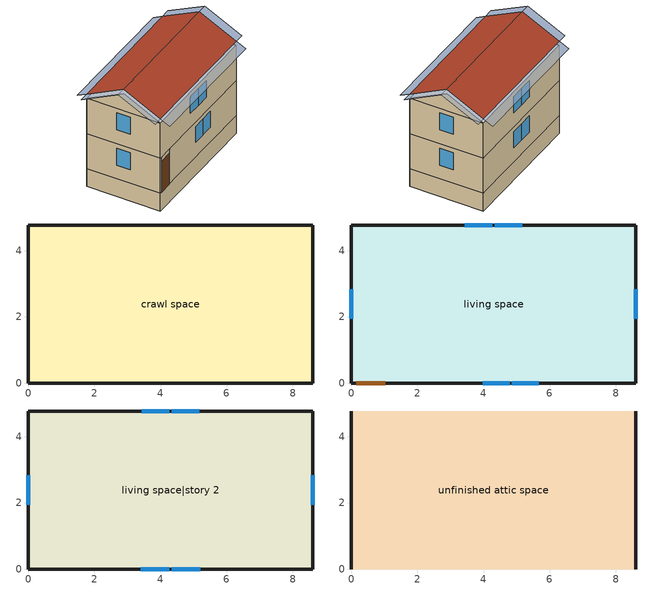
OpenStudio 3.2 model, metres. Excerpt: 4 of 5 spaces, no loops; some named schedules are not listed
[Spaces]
crawl space
 floor foundation (FloorFndGrndCS): 0,0 0,4.78 8.6,4.78 8.6,0 z-1.22
 wall foundation (WallFndGrndCS): 0,4.78 0,0 8.6,0 8.6,4.78 0,4.78 z-1.22:0
living space
 floor to crawl space (FloorCSInsFin Reversed): 0,0 0,4.78 8.6,4.78 8.6,0 z0
 wall outside (WallExtInsFin): 0,4.78 0,0 0.13,0 1.05,0 8.6,0 8.6,4.78 0,4.78 z0:2.44
 window (WindowConstruction): 3.98,0 4.79,0 / 4.86,0 5.67,0 z1.05:2.13; 5.17,4.78 4.33,4.78 / 4.27,4.78 3.43,4.78 z1.01:2.13; 0,2.83 0,1.95 / 8.6,1.95 8.6,2.83 z0.95:2.13
 door (Door): 0.15,0 1.02,0 z0:2.13
living space|story 2
 floor to living space (FloorFinUninsFin): 0,0 0,4.78 8.6,4.78 8.6,0 z2.44
 wall outside (WallExtInsFin): 0,4.78 0,0 8.6,0 8.6,4.78 0,4.78 z2.44:4.88
 window (WindowConstruction): 3.4,0 4.27,0 / 4.33,0 5.2,0 z3.41:4.57; 5.17,4.78 4.33,4.78 / 4.27,4.78 3.43,4.78 z3.45:4.57; 0,2.83 0,1.95 / 8.6,1.95 8.6,2.83 z3.39:4.57
unfinished attic space
 floor to living space|story 2 (FloorFinInsUnfinAttic): 0,4.78 8.6,4.78 8.6,0 0,0 z4.88
 wall outside (WallExtUninsUnfin): 0,2.39,6.07 0,4.78,4.88 0,0,4.88; 8.6,2.39,6.07 8.6,0,4.88 8.6,4.78,4.88
 roof outside (RoofUnfinInsExt): 8.6,2.39,6.38 0,2.39,6.38 0,0,5.18 8.6,0,5.18; 0,2.39,6.38 8.6,2.39,6.38 8.6,4.78,5.18 0,4.78,5.18
shading: 8.6,1.95 8.6,2.83 / 0,2.83 0,1.95 z3.39:4.57; 4.27,4.78 3.43,4.78 / 5.17,4.78 4.33,4.78 z3.45:4.57; 3.98,0 4.79,0 / 4.86,0 5.67,0 z1.05:2.13; 0,2.83 0,1.95 / 8.6,1.95 8.6,2.83 z0.95:2.13; 3.4,0 4.27,0 / 4.33,0 5.2,0 z3.41:4.57; 4.27,4.78 3.43,4.78 / 5.17,4.78 4.33,4.78 z1.01:2.13; -0.61,4.78,5.18 -0.61,2.39,6.38 0,2.39,6.38 0,4.78,5.18; 9.21,2.39,6.38 9.21,4.78,5.18 8.6,4.78,5.18 8.6,2.39,6.38; 8.6,5.39,4.88 0,5.39,4.88 0,4.78,5.18 8.6,4.78,5.18; 9.21,0,5.18 9.21,2.39,6.38 8.6,2.39,6.38 8.6,0,5.18; -0.61,2.39,6.38 -0.61,0,5.18 0,0,5.18 0,2.39,6.38; 0,-0.61,4.88 8.6,-0.61,4.88 8.6,0,5.18 0,0,5.18
[Building]
Building 1: North Axis {deg}=225; Standards Number of Stories=2; Standards Number of Above Ground Stories=2; Standards Building Type=singlefamilydetached; Standards Number of Living Units=1
[Site]
Worchester Regional Arpt_MA_USA: Latitude {deg}=42.27; Longitude {deg}=-71.88; Time Zone {hr}=-5; Elevation {m}=300; Terrain=Suburbs
[ClimateZones]
Climate Zone Institution Name 1=Building America; Climate Zone Document Year 1=0; Climate Zone Value 1=Cold
[Site:WaterMainsTemperature]
Calculation Method=Correlation; Annual Average Outdoor Air Temperature {C}=8.00968; Maximum Difference In Monthly Average Outdoor Air Temperatures {deltaC}=28.1644
[Site:GroundTemperature:Deep]
8.00968, 8.00968, 8.00968, 8.00968, 8.00968, 8.00968, 8.00968, 8.00968, 8.00968, 8.00968, 8.00968, 8.00968
[Material] Roughness=Rough
Name | Thickness {m} | Conductivity {W/m-K} | Density {kg/m3} | Specific Heat {J/kg-K} | Thermal Absorptance | Solar Absorptance | Visible Absorptance
Drywall 0.5 in. | 0.0127 | 0.160291 | 801 | 837.4 | 0.9 | 0.5 | 0.1
FloorUATrussandIns | 0.0889 | 0.0555643 | 50.7834 | 1165.1 | 0.9 | 0.5 | 0.9
FloorUAAdditionalCeilingIns | 0.266954 | 0.0531827 | 16.02 | 1046.75
Composition Shingles | 0.009525 | 0.162714 | 1121.4 | 1465.45 | 0.9 | 0.9 | 0.9
RoofSheathing | 0.01905 | 0.115458 | 512.64 | 1214.23 | 0.82 | 0.3 | 0.3
RoofUARoofIns | 0.18415 | 8.02397 | 37.0049 | 1207.88 | 0.91 | 0.85 | 0.91
Brick, Medium/Dark | 0.1016 | 0.793375 | 1762.2 | 795.53 | 0.96 | 0.88 | 0.88
WallSheathing | 0.0127 | 0.115458 | 512.64 | 1214.23 | 0.82 | 0.3 | 0.3
WallStudAndCavity | 0.0889 | 0.336662 | 129.063 | 1212.76 | 0.96 | 0.88 | 0.96
WallStudAndCavity 1 | 0.0889 | 0.392154 | 83.0341 | 1211.67 | 0.96 | 0.88 | 0.96
WallStudAndCavity 2 | 0.0889 | 0.397942 | 83.0341 | 1211.67 | 0.82 | 0.3 | 0.3
res furniture material living space | 0.1524 | 0.115458 | 640.8 | 1214.23 | 0.9 | 0.6 | 0.1
Concrete 8.0 in. | 0.2032 | 1.803125 | 2242.8 | 837.4 | 0.9
Concrete 4.0 in. | 0.1016 | 1.803125 | 2242.8 | 837.4 | 0.9
FloorIns | 0.23495 | 2.59817 | 67.691 | 1210.98 | 0.82 | 0.3 | 0.3
Wood Floor | 0.015875 | 0.115458 | 544.68 | 1214.23
Floor Covering | 0.0127 | 0.0433444 | 54.468 | 1339.84 | 0.9 | 0.9
FloorFinStudAndAirFloor | 0.1397 | 0.557395 | 67.691 | 1210.98 | 0.9 | 0.5 | 0.9
DoorMaterial | 0.04445 | 0.0612267 | 512.64 | 1214.23 | 0.82 | 0.3 | 0.3
[Construction]
FloorFinInsUnfinAttic: Drywall 0.5 in., FloorUATrussandIns, FloorUAAdditionalCeilingIns
RoofUnfinInsExt: Composition Shingles, RoofSheathing, RoofUARoofIns
WallExtInsFin: Brick, Medium/Dark, WallSheathing, WallStudAndCavity, Drywall 0.5 in.
WallExtUninsUnfin: Brick, Medium/Dark, WallSheathing, WallStudAndCavity 1
WallIntFinUninsFin: WallStudAndCavity 2, Drywall 0.5 in.
res furniture construction living space; res furniture construction living space|story 2: res furniture material living space
WallFndGrndCS: Concrete 8.0 in.
FloorFndGrndCS: Concrete 4.0 in.
FloorCSInsFin Reversed: Floor Covering, Wood Floor, RoofSheathing, FloorIns
FloorFinUninsFin: Drywall 0.5 in., FloorFinStudAndAirFloor, RoofSheathing, Wood Floor, Floor Covering
WindowConstruction: WindowMaterial
Door: DoorMaterial
[WindowMaterial:SimpleGlazingSystem]
WindowMaterial: U-Factor {W/m2-K}=4.76952; Solar Heat Gain Coefficient=0.63
[ThermalZone] Use Ideal Air Loads=No
living zone: Thermostat=living zone temperature setpoint
unfinished attic zone; crawl zone: 
res ds res fur gas asys ret air zone: Volume {m3}=0.25
[Sizing:Zone] Zone Cooling Design Supply Air Temperature Input Method=SupplyAirTemperature; Zone Cooling Design Supply Air Temperature {C}=14; Zone Cooling Design Supply Air Temperature Difference {deltaC}=11.11; Zone Heating Design Supply Air Temperature Input Method=SupplyAirTemperature; Zone Heating Design Supply Air Temperature {C}=40; Zone Heating Design Supply Air Temperature Difference {deltaC}=11.11; Zone Cooling Design Supply Air Humidity Ratio {kg-H2O/kg-air}=0.0085; Zone Heating Design Supply Air Humidity Ratio {kg-H2O/kg-air}=0.008; Cooling Design Air Flow Method=DesignDay; Heating Design Air Flow Method=DesignDay; Account for Dedicated Outdoor Air System=No; Dedicated Outdoor Air System Control Strategy=NeutralSupplyAir; Dedicated Outdoor Air Low Setpoint Temperature for Design {C}=autosize; Dedicated Outdoor Air High Setpoint Temperature for Design {C}=autosize
unfinished attic zone; crawl zone; res ds res fur gas asys ret air zone
[Space]
Name | Space Type | Thermal Zone | Building Unit
living space; living space|story 2 | Space Type 1 | living zone | unit 1
unfinished attic space | Space Type 2 | unfinished attic zone
crawl space | Space Type 3 | crawl zone
res ds res fur gas asys ret air space |  | res ds res fur gas asys ret air zone
[SpaceType]
Name | Standards Space Type
Space Type 1 | living
Space Type 2 | unfinished attic
Space Type 3 | crawlspace
[BuildingUnit]
unit 1: Building Unit Type=Residential
[External:File]
schedules_outage.csv: File=schedules_outage.csv
[People:Definition] Number of People Calculation Method=People; Number of People {people}=2; Fraction Radiant=0.319734; Sensible Heat Fraction=0.573; Carbon Dioxide Generation Rate {m3/s-W}=0; Enable ASHRAE 55 Comfort Warnings=No; Mean Radiant Temperature Calculation Type=ZoneAveraged
res occupants|living space; res occupants|living space|story 2
[People] Number of People Schedule=occupants; Activity Level Schedule=res occupants activity schedule; Multiplier=1
Name | People Definition | Space or SpaceType
res occupants|living space | res occupants|living space | living space
res occupants|living space|story 2 | res occupants|living space|story 2 | living space|story 2
[InternalMass:Definition] Design Level Calculation Method=SurfaceArea
Name | Construction | Surface Area {m2}
living space Partition; living space|story 2 Partition | WallIntFinUninsFin | 41.1096
res furniture mass living space | res furniture construction living space | 16.4438
res furniture mass living space|story 2 | res furniture construction living space|story 2 | 16.4438
[InternalMass] Multiplier=1
Name | Internal Mass Definition | Space or SpaceType
living space Partition | living space Partition | living space
living space|story 2 Partition | living space|story 2 Partition | living space|story 2
res furniture mass living space | res furniture mass living space | living space
res furniture mass living space|story 2 | res furniture mass living space|story 2 | living space|story 2
[Foundation:Kiva]
Foundation Kiva 1: Wall Height Above Grade {m}=0.2032; Wall Depth Below Slab {m}=0.2032
[Foundation:Kiva:Settings]
Soil Conductivity {W/m-K}=1.731; Soil Density {kg/m3}=1842.3; Soil Specific Heat {J/kg-K}=418.7; Ground Solar Absorptivity=0.9; Ground Thermal Absorptivity=0.9; Ground Surface Roughness {m}=0.03; Far-Field Width {m}=40; Deep-Ground Boundary Condition=ZeroFlux; Deep-Ground Depth {m}=40; Minimum Cell Dimension {m}=0.02; Maximum Cell Growth Coefficient=1.5; Simulation Timestep=Hourly
[SurfaceProperty:ExposedFoundationPerimeter]
Surface 18: Exposed Perimeter Calculation Method=TotalExposedPerimeter; Total Exposed Perimeter {m}=26.7623
[WaterUse:Equipment:Definition]
Name | Peak Flow Rate {m3/s} | Target Temperature Schedule
res shower | 9.54692e-05 | New fixtures temperature schedule
res sink | 3.34559e-05 | New fixtures temperature schedule
res bath | 0.000106341 | New fixtures temperature schedule
res shower dist; res sink dist; res bath dist | 0 | New fixtures temperature schedule
res cw | 2.76858e-05 | New res cw temperature schedule
res dw | 4.7015e-06 | New res dw temperature schedule
[WaterUse:Equipment] Space=living space
Name | Water Use Equipment Definition | Flow Rate Fraction Schedule
res shower | res shower | showers
res sink | res sink | sinks
res bath | res bath | baths
res shower dist | res shower dist | showers
res sink dist | res sink dist | sinks
res bath dist | res bath dist | baths
res cw | res cw | clothes_washer
res dw | res dw | dishwasher
[OtherEquipment:Definition] Design Level Calculation Method=EquipmentLevel
Name | Design Level {W} | Fraction Latent | Fraction Radiant | Fraction Lost
res shower | 2745.69 | 0.487295 | 0 | 0
res sink | 336.032 | 0.312529 | 0 | 0
res bath | 1569.18 | 0 | 0 | 0
res hot water distribution | 2420.42 | 0 | 0 | 0
res range gas | 1696.68 | 0.2 | 0.18 | 0.5
res ds res fur gas asys SupSLkToLvEq; res ds res fur gas asys SupLatLkToLvEq; res ds res fur gas asys SupDCnToLvEq; res ds res fur gas asys SupDCnToAhEq; res ds res fur gas asys RetDCnToPlEq; res ds res fur gas asys RetDCnToAhEquip; res ds res fur gas asys SupSLkToAhEq; res ds res fur gas asys SupLatLkToAhEq; res ds res fur gas asys RetSLkEq; res ds res fur gas asys RetLatLkEq | 0
[OtherEquipment]
Name | Other Equipment Definition | Space or SpaceType | Schedule | Fuel Type
res shower | res shower | living space | showers
res sink | res sink | living space | sinks
res bath | res bath | living space | baths
res hot water distribution | res hot water distribution | living space | showers
res range gas | res range gas | living space | cooking_range | NaturalGas
res ds res fur gas asys SupSLkToLvEq | res ds res fur gas asys SupSLkToLvEq | living space | Always On Discrete | None
res ds res fur gas asys SupLatLkToLvEq | res ds res fur gas asys SupLatLkToLvEq | living space | Always On Discrete | None
res ds res fur gas asys SupDCnToLvEq | res ds res fur gas asys SupDCnToLvEq | living space | Always On Discrete | None
res ds res fur gas asys SupDCnToAhEq | res ds res fur gas asys SupDCnToAhEq | crawl space | Always On Discrete | None
res ds res fur gas asys RetDCnToPlEq | res ds res fur gas asys RetDCnToPlEq | res ds res fur gas asys ret air space | Always On Discrete | None
res ds res fur gas asys RetDCnToAhEquip | res ds res fur gas asys RetDCnToAhEquip | crawl space | Always On Discrete | None
res ds res fur gas asys SupSLkToAhEq | res ds res fur gas asys SupSLkToAhEq | crawl space | Always On Discrete | None
res ds res fur gas asys SupLatLkToAhEq | res ds res fur gas asys SupLatLkToAhEq | crawl space | Always On Discrete | None
res ds res fur gas asys RetSLkEq | res ds res fur gas asys RetSLkEq | res ds res fur gas asys ret air space | Always On Discrete | None
res ds res fur gas asys RetLatLkEq | res ds res fur gas asys RetLatLkEq | res ds res fur gas asys ret air space | Always On Discrete | None
[EnergyManagementSystem:Sensor]
Name | Output Variable or Output Meter Index Key | Output Variable or Output Meter
res_shower_vol | res shower | Water Use Equipment Hot Water Volume
res_shower_mixsp | fixtures temperature schedule | Schedule Value
res_nv_pb_s |  | Site Outdoor Air Barometric Pressure
res_af_vw_s |  | Site Wind Speed
res_nv_wt_s |  | Site Outdoor Air Humidity Ratio
res_nv_1_nva_s | res nv_1 avail schedule | Schedule Value
res_nv_1_sp_s | res nv_1 temp schedule | Schedule Value
res_ds_res_fur_gas_asys_ah_mfr_s | Node 18 | System Node Mass Flow Rate
res_ds_res_fur_gas_asys_ah_vfr_s | Node 18 | System Node Current Density Volume Flow Rate
res_ds_res_fur_gas_asys_ah_tt_s | Node 18 | System Node Temperature
res_ds_res_fur_gas_asys_ra_t_s | Node 21 | System Node Temperature
res_ds_res_fur_gas_asys_ah_wt_s | Node 18 | System Node Humidity Ratio
res_ds_res_fur_gas_asys_ra_w_s | Node 21 | System Node Humidity Ratio
res_ds_res_fur_gas_asys_ah_t_s | crawl zone | Zone Air Temperature
res_ds_res_fur_gas_asys_ah_w_s | crawl zone | Zone Mean Air Humidity Ratio
res_infil_1_range_sch_s | res mv_1 range exhaust schedule | Schedule Value
res_infil_1_bath_sch_s | res mv_1 bath exhaust schedule | Schedule Value
res_infil_1_dryer_sch_s | clothes_dryer_exhaust | Schedule Value
res_infil_1_wh_sch_s | Always On Discrete | Schedule Value
[EnergyManagementSystem:Program]
res_shower_sag: If res_shower_vol > 0; Set ShowerTime=SystemTimeStep; Else; Set ShowerTime=0; EndIf; If (res_shower_vol > 0) && (res_shower_mixsp > res_shower_tout); Set ShowerSag=SystemTimeStep; Set ShowerE=res_shower_vol*4141170*(res_shower_mixsp-res_shower_tout); Else; Set ShowerSag=0; Set ShowerE=0; EndIf
res_nv_1_program: Set Tdiff = res_af_1_tin_s-res_af_1_tt_s; Set dT = (@Abs Tdiff); Set pt = (@RhFnTdbWPb res_af_1_tt_s res_nv_wt_s res_nv_pb_s); Set NVA = 4651.532155891265; Set Cs = 0.00017926040778923255; Set Cw = 8.70903777141566e-05; Set MNV = 1.1137959659519994; Set MHR = 0.0115; Set MRH = 0.7; Set temp1 = (res_nv_1_nva_s*NVA); Set SGNV = temp1*((((Cs*dT)+(Cw*(res_af_vw_s^2)))^0.5)/1000); If (res_nv_wt_s<MHR) && (pt<MRH) && (res_af_1_tin_s>res_nv_1_sp_s); Set temp2 = (res_af_1_tin_s-res_nv_1_sp_s); Set NVadj1 = temp2/(res_af_1_tin_s-res_af_1_tt_s); Set NVadj2 = (@Min NVadj1 1); Set NVadj3 = (@Max NVadj2 0); Set NVadj = SGNV*NVadj3; Set res_nv_1_flow_act = (@Min NVadj MNV); Else; Set res_nv_1_flow_act = 0; EndIf
res_ds_res_fur_gas_asys_program: Set res_ds_res_fur_gas_asys_AhMfr = res_ds_res_fur_gas_asys_ah_mfr_s; Set res_ds_res_fur_gas_asys_FanRtf = res_ds_res_fur_gas_asys_fan_rtf_s; Set res_ds_res_fur_gas_asys_AhVfr = res_ds_res_fur_gas_asys_ah_vfr_s; Set res_ds_res_fur_gas_asys_AhTt = res_ds_res_fur_gas_asys_ah_tt_s; Set res_ds_res_fur_gas_asys_AhWt = res_ds_res_fur_gas_asys_ah_wt_s; Set res_ds_res_fur_gas_asys_RaT = res_ds_res_fur_gas_asys_ra_t_s; Set res_ds_res_fur_gas_asys_RaW = res_ds_res_fur_gas_asys_ra_w_s; Set res_ds_res_fur_gas_asys_AhT = res_ds_res_fur_gas_asys_ah_t_s; Set res_ds_res_fur_gas_asys_AhW = res_ds_res_fur_gas_asys_ah_w_s; Run res_ds_res_fur_gas_asys_lk_subrout; Set res_ds_res_fur_gas_asys_SupSLkToLvEq_act = res_ds_res_fur_gas_asys_SupSLkToLv; Set res_ds_res_fur_gas_asys_SupLatLkToLvEq_act = res_ds_res_fur_gas_asys_SupLatLkToLv; Set res_ds_res_fur_gas_asys_SupDCnToLvEq_act = res_ds_res_fur_gas_asys_SupDCnToLv; Set res_ds_res_fur_gas_asys_SupDCnToAhEq_act = res_ds_res_fur_gas_asys_SupDCnToAh; Set res_ds_res_fur_gas_asys_SupSLkToAhEq_act = res_ds_res_fur_gas_asys_SupSLkToAh; Set res_ds_res_fur_gas_asys_SupLatLkToAhEq_act = res_ds_res_fur_gas_asys_SupLatLkToAh; Set res_ds_res_fur_gas_asys_RetSLkEq_act = res_ds_res_fur_gas_asys_RetSLk; Set res_ds_res_fur_gas_asys_RetLatLkEq_act = res_ds_res_fur_gas_asys_RetLatLk; Set res_ds_res_fur_gas_asys_RetDCnToPlEq_act = res_ds_res_fur_gas_asys_RetDCnToPl; Set res_ds_res_fur_gas_asys_RetDCnToAhEquip_act = res_ds_res_fur_gas_asys_RetDCnToAh; Set res_ds_res_fur_gas_asys_AhToLivMix_act = res_ds_res_fur_gas_asys_AhToLiv; Set res_ds_res_fur_gas_asys_LivToAhMix_act = res_ds_res_fur_gas_asys_LivToAh
res_infil_1_program: Set p_m = 0.14; Set p_s = 0.22; Set s_m = 270; Set s_s = 370; Set z_m = 9.99744; Set z_s = 4.8768; Set f_t = (((s_m/z_m)^p_m)*((z_s/s_s)^p_s)); Set Tdiff = res_af_1_tin_s-res_af_1_tt_s; Set dT = @Abs Tdiff; Set c = 0.131; Set Cs = 0.0864; Set Cw = 0.1007; Set n = 0.65; Set sft = (f_t*0.5); Set temp1 = ((c*Cw)*((sft*res_af_vw_s)^(2*n)))^2; Set Qn = (((c*Cs*(dT^n))^2)+temp1)^0.5; Set Tdiff = res_af_1_tin_s-res_af_1_tt_s; Set QWHV = res_infil_1_wh_sch_s*0.0; Set Qrange = res_infil_1_range_sch_s*0.0472; Set Qdryer = res_infil_1_dryer_sch_s*0.0472; Set Qbath = res_infil_1_bath_sch_s*0.0236; Set QductsOut = 0; Set QductsIn = 0; Set QductsOut = QductsOut+res_ds_res_fur_gas_asys_lk_ret_fan_equiv; Set QductsIn = QductsIn+res_ds_res_fur_gas_asys_lk_sup_fan_equiv; Set Qout = Qrange+Qbath+Qdryer+QductsOut; Set Qin = QWHV+QductsIn; Set faneff_wh = 1; Set res_infil_1_house_fan_act = (QWHV*300)/faneff_wh*0; Set faneff_sp = 0.4719474432000001; Set res_infil_1_range_fan_act = (Qrange*300)/faneff_sp; Set res_infil_1_bath_fan_act = (Qbath*300)/faneff_sp; Set Qfan = (@Max Qout Qin); If Qfan > 0; Set Qavg = ((Qout + Qin) / 2.0); If ((@Abs (Qout - Qavg)) / Qavg) <= 0.1; Set phi = 1; Else; Set phi = (Qn / (Qn + Qfan)); EndIf; Set Qinf_adj = phi * Qn; Else; Set Qinf_adj = Qn; EndIf; Set res_infil_1_flow_act = Qfan + Qinf_adj
[EnergyManagementSystem:ProgramCallingManager]
res shower sag: EndOfSystemTimestepAfterHVACReporting; res_shower_sag
res af_1 program calling manager: BeginTimestepBeforePredictor; res_infil_1_program; res_nv_1_program
res ds res fur gas asys program calling manager: EndOfSystemTimestepAfterHVACReporting; res_ds_res_fur_gas_asys_program
[EnergyManagementSystem:OutputVariable] Type of Data in Variable=Summed; Update Frequency=SystemTimestep; EMS Program or Subroutine=res_shower_sag
Name | EMS Variable | Units
Unmet Shower Energy|unit 1 | ShowerE | J
Unmet Shower Time|unit 1 | ShowerSag | hr
Shower Draw Time|unit 1 | ShowerTime | hr
[ThermostatSetpoint:DualSetpoint]
living zone temperature setpoint: Heating Setpoint Temperature Schedule=res heating setpoint; Cooling Setpoint Temperature Schedule=res cooling setpoint
[ElectricEquipment:Definition] Design Level Calculation Method=EquipmentLevel
Name | Design Level {W} | Fraction Latent | Fraction Radiant | Fraction Lost
res ceil fan | 0 | 0 | 0.558 | 0
res refrig | 71.9878 | 0 | 0 | 0
res cw | 696.792 | 0 | 0.48 | 0.2
res cd electric | 6271.26 | 0.05 | 0.09 | 0.8
res dw | 692.599 | 0.15 | 0.36 | 0.25
res range electric | 162.548 | 0.3 | 0.24 | 0.3
res misc plug loads|living space; res misc plug loads|living space|story 2 | 266.259 | 0.021 | 0.558 | 0.049
res extra refrig | 64.7385 | 0 | 0 | 0
res well pump | 115.067 | 0 | 0 | 1
res infil_1 house fan; res infil_1 range fan; res infil_1 bath fan | 0 | 0 | 0 | 1
[ElectricEquipment]
Name | Electric Equipment Definition | Space or SpaceType | Schedule
res ceil fan | res ceil fan | living space | ceiling_fan
res refrig | res refrig | living space | res refrig schedule
res cw | res cw | living space | clothes_washer_power
res cd electric | res cd electric | living space | clothes_dryer
res dw | res dw | living space | dishwasher_power
res range electric | res range electric | living space | cooking_range
res misc plug loads|living space | res misc plug loads|living space | living space | plug_loads
res misc plug loads|living space|story 2 | res misc plug loads|living space|story 2 | living space|story 2 | plug_loads
res extra refrig | res extra refrig | living space | res extra refrig schedule
res well pump | res well pump | living space|story 2 | plug_loads_well_pump
res infil_1 house fan | res infil_1 house fan | living space | Always On Discrete
res infil_1 range fan | res infil_1 range fan | living space | Always On Discrete
res infil_1 bath fan | res infil_1 bath fan | living space | Always On Discrete
[Lights:Definition] Design Level Calculation Method=LightingLevel; Lighting Level {W}=99.7449; Fraction Radiant=0.6; Fraction Visible=0.2; Return Air Fraction=0
res lighting interior living space; res lighting interior living space|story 2
[Lights] Schedule=lighting_interior; Fraction Replaceable=1
Name | Lights Definition | Space or SpaceType
res lighting interior living space | res lighting interior living space | living space
res lighting interior living space|story 2 | res lighting interior living space|story 2 | living space|story 2
[Exterior:Lights:Definition]
res lighting exterior: Design Level {W}=8.81786
[Exterior:Lights]
res lighting exterior: Exterior Lights Definition=res lighting exterior; Schedule=lighting_exterior
[SpaceInfiltration:DesignFlowRate] Schedule=Always On Discrete
Name | Space or SpaceType | Design Flow Rate Calculation Method | Air Changes per Hour {1/hr} | Constant Term Coefficient | Temperature Term Coefficient | Velocity Term Coefficient | Velocity Squared Term Coefficient | Design Flow Rate {m3/s}
res infil|crawl space | crawl space | AirChanges/Hour | 2 | 1 | 0 | 0 | 0
res nv_1 flow; res infil_1 flow | living space | Flow/Space |  |  |  |  |  | 0
[SpaceInfiltration:EffectiveLeakageArea]
res infil|unfinished attic space: Space or SpaceType=unfinished attic space; Schedule=Always On Discrete; Effective Air Leakage Area {cm2}=1368.95; Stack Coefficient=0.000104211; Wind Coefficient=3.95199e-05
[EnergyManagementSystem:Actuator]
Name | Actuated Component | Actuated Component Type | Actuated Component Control Type
res_nv_1_flow_act | res nv_1 flow | Zone Infiltration | Air Exchange Flow Rate
res_ds_res_fur_gas_asys_SupSLkToLvEq_act | res ds res fur gas asys SupSLkToLvEq | OtherEquipment | Power Level
res_ds_res_fur_gas_asys_SupLatLkToLvEq_act | res ds res fur gas asys SupLatLkToLvEq | OtherEquipment | Power Level
res_ds_res_fur_gas_asys_SupDCnToLvEq_act | res ds res fur gas asys SupDCnToLvEq | OtherEquipment | Power Level
res_ds_res_fur_gas_asys_SupDCnToAhEq_act | res ds res fur gas asys SupDCnToAhEq | OtherEquipment | Power Level
res_ds_res_fur_gas_asys_RetDCnToPlEq_act | res ds res fur gas asys RetDCnToPlEq | OtherEquipment | Power Level
res_ds_res_fur_gas_asys_RetDCnToAhEquip_act | res ds res fur gas asys RetDCnToAhEquip | OtherEquipment | Power Level
res_ds_res_fur_gas_asys_SupSLkToAhEq_act | res ds res fur gas asys SupSLkToAhEq | OtherEquipment | Power Level
res_ds_res_fur_gas_asys_SupLatLkToAhEq_act | res ds res fur gas asys SupLatLkToAhEq | OtherEquipment | Power Level
res_ds_res_fur_gas_asys_RetSLkEq_act | res ds res fur gas asys RetSLkEq | OtherEquipment | Power Level
res_ds_res_fur_gas_asys_RetLatLkEq_act | res ds res fur gas asys RetLatLkEq | OtherEquipment | Power Level
res_ds_res_fur_gas_asys_AhToLivMix_act | res ds res fur gas asys AhToLivMix | ZoneMixing | Air Exchange Flow Rate
res_ds_res_fur_gas_asys_LivToAhMix_act | res ds res fur gas asys LivToAhMix | ZoneMixing | Air Exchange Flow Rate
res_infil_1_house_fan_act | res infil_1 house fan | ElectricEquipment | Electricity Rate
res_infil_1_range_fan_act | res infil_1 range fan | ElectricEquipment | Electricity Rate
res_infil_1_bath_fan_act | res infil_1 bath fan | ElectricEquipment | Electricity Rate
res_infil_1_flow_act | res infil_1 flow | Zone Infiltration | Air Exchange Flow Rate
[AirLoopHVAC:ReturnPlenum]
res fur gas asys return plenum: ThermalZone=res ds res fur gas asys ret air zone
[ZoneMixing] Schedule=New Always On Continuous; Design Flow Rate Calculation Method=Flow/Zone; Design Flow Rate {m3/s}=0
Name | Zone | Source Zone
res ds res fur gas asys AhToLivMix | living zone | crawl zone
res ds res fur gas asys LivToAhMix | crawl zone | living zone
[Schedule:File] External File=schedules_outage.csv; Rows to Skip at Top=1; Number of Hours of Data=8760; Minutes per Item=15
Name | Column Number
occupants | 1
showers | 14
sinks | 15
baths | 13
ceiling_fan | 16
clothes_washer | 9
clothes_washer_power | 10
clothes_dryer | 11
dishwasher | 7
dishwasher_power | 8
cooking_range | 6
lighting_interior | 2
lighting_exterior | 3
plug_loads | 17
plug_loads_well_pump | 19
clothes_dryer_exhaust | 12
[Schedule:Constant]
Name | Value
res occupants activity schedule | 112.539
fixtures temperature schedule | 43.3333
Always On Discrete | 1
[Schedule:Ruleset]
Name | Default Day Schedule | Summer Design Day Schedule | Winter Design Day Schedule
res heating setpoint | Schedule Day 6 | res heating setpoint summer design | res heating setpoint winter design
res cooling setpoint | Schedule Day 7 | res cooling setpoint summer design | res cooling setpoint winter design
res refrig schedule | Schedule Day 8 | res refrig schedule summer design | res refrig schedule winter design
res extra refrig schedule | Schedule Day 13 | res extra refrig schedule summer design | res extra refrig schedule winter design
res nv_1 temp schedule | Schedule Day 16
res nv_1 avail schedule | Schedule Day 17
res mv_1 range exhaust schedule | Schedule Day 20 | res mv_1 range exhaust schedule summer design | res mv_1 range exhaust schedule winter design
res mv_1 bath exhaust schedule | Schedule Day 21 | res mv_1 bath exhaust schedule summer design | res mv_1 bath exhaust schedule winter design
New fixtures temperature schedule | Schedule Day 5
New res cw temperature schedule | Schedule Day 9
New res dw temperature schedule | Schedule Day 14
New Always On Continuous | Schedule Day 15
[Schedule:Day]
Schedule Day 6; Schedule Day 7; Schedule Day 8; res refrig schedule winter design; Schedule Day 13; res extra refrig schedule winter design; Schedule Day 17; Schedule Day 5; Schedule Day 9; Schedule Day 14; Schedule Day 15: 24, 0, 0
res heating setpoint allday1; res heating setpoint allday2; res heating setpoint allday3; res heating setpoint allday4; res heating setpoint allday5; res heating setpoint allday6; res heating setpoint allday7; res heating setpoint allday8; res heating setpoint allday9; res heating setpoint allday10; res heating setpoint allday11; res heating setpoint allday12; res heating setpoint allday7 after Power Outage: 4, 0, 16.6667, 19, 0, 20, 24, 0, 16.6667
res heating setpoint winter design; res cooling setpoint weekend1; res cooling setpoint weekend2; res cooling setpoint weekend3; res cooling setpoint weekend4; res cooling setpoint weekend5; res cooling setpoint weekend9; res cooling setpoint weekend10; res cooling setpoint weekend11; res cooling setpoint weekend12; res cooling setpoint winter design: 24, 0, 21.1111
res heating setpoint summer design; res cooling setpoint summer design: 24, 0, 23.8889
res cooling setpoint weekday1; res cooling setpoint weekday2; res cooling setpoint weekday3; res cooling setpoint weekday4; res cooling setpoint weekday5; res cooling setpoint weekday9; res cooling setpoint weekday10; res cooling setpoint weekday11; res cooling setpoint weekday12: 7, 0, 21.1111, 15, 0, 26.1111, 24, 0, 21.1111
res cooling setpoint weekday6; res cooling setpoint weekday7; res cooling setpoint weekday8; res cooling setpoint weekday7 after Power Outage: 1, 0, 21.1111, 2, 0, 21.1111, 3, 0, 21.1111, 4, 0, 21.1111, 5, 0, 21.1111, 6, 0, 21.1111, 7, 0, 21.1111, 8, 0, 26.1111, 9, 0, 26.1111, 10, 0, 26.1111, 11, 0, 26.1111, 12, 0, 26.1111, 13, 0, 26.1111, 14, 0, 26.1111, 15, 0, 26.1111, 16, 0, 21.1111, 17, 0, 21.1111, 18, 0, 21.1111, 19, 0, 21.1111, 20, 0, 21.1111, 21, 0, 21.1111, 22, 0, 21.1111, 23, 0, 21.1111, 24, 0, 21.1111
res cooling setpoint weekend6; res cooling setpoint weekend7; res cooling setpoint weekend8; res cooling setpoint weekend7 after Power Outage: 1, 0, 21.1111, 2, 0, 21.1111, 3, 0, 21.1111, 4, 0, 21.1111, 5, 0, 21.1111, 6, 0, 21.1111, 7, 0, 21.1111, 8, 0, 21.1111, 9, 0, 21.1111, 10, 0, 21.1111, 11, 0, 21.1111, 12, 0, 21.1111, 13, 0, 21.1111, 14, 0, 21.1111, 15, 0, 21.1111, 16, 0, 21.1111, 17, 0, 21.1111, 18, 0, 21.1111, 19, 0, 21.1111, 20, 0, 21.1111, 21, 0, 21.1111, 22, 0, 21.1111, 23, 0, 21.1111, 24, 0, 21.1111
res refrig schedule allday1; res refrig schedule allday12: 1, 0, 0.610949, 2, 0, 0.595675, 3, 0, 0.580401, 4, 0, 0.565128, 6, 0, 0.549854, 7, 0, 0.580401, 8, 0, 0.610949, 10, 0, 0.626223, 12, 0, 0.610949, 15, 0, 0.641496, 16, 0, 0.626223, 17, 0, 0.672044, 18, 0, 0.733139, 19, 0, 0.763686, 20, 0, 0.733139, 21, 0, 0.717865, 22, 0, 0.702591, 23, 0, 0.672044, 24, 0, 0.626223
res refrig schedule allday2: 1, 0, 0.609489, 2, 0, 0.594252, 3, 0, 0.579015, 4, 0, 0.563777, 6, 0, 0.54854, 7, 0, 0.579015, 8, 0, 0.609489, 10, 0, 0.624726, 12, 0, 0.609489, 15, 0, 0.639964, 16, 0, 0.624726, 17, 0, 0.670438, 18, 0, 0.731387, 19, 0, 0.761861, 20, 0, 0.731387, 21, 0, 0.71615, 22, 0, 0.700912, 23, 0, 0.670438, 24, 0, 0.624726
res refrig schedule allday3; res refrig schedule allday4; res refrig schedule allday5: 1, 0, 0.791241, 2, 0, 0.77146, 3, 0, 0.751679, 4, 0, 0.731898, 6, 0, 0.712117, 7, 0, 0.751679, 8, 0, 0.791241, 10, 0, 0.811022, 12, 0, 0.791241, 15, 0, 0.830803, 16, 0, 0.811022, 17, 0, 0.870365, 18, 0, 0.949489, 19, 0, 0.989051, 20, 0, 0.949489, 21, 0, 0.929708, 22, 0, 0.909927, 23, 0, 0.870365, 24, 0, 0.811022
res refrig schedule allday6; res refrig schedule allday7; res refrig schedule allday8; res refrig schedule allday9; res refrig schedule allday7 after Power Outage: 1, 0, 0.8, 2, 0, 0.78, 3, 0, 0.76, 4, 0, 0.74, 6, 0, 0.72, 7, 0, 0.76, 8, 0, 0.8, 10, 0, 0.82, 12, 0, 0.8, 15, 0, 0.84, 16, 0, 0.82, 17, 0, 0.88, 18, 0, 0.96, 19, 0, 1, 20, 0, 0.96, 21, 0, 0.94, 22, 0, 0.92, 23, 0, 0.88, 24, 0, 0.82
res refrig schedule allday10: 1, 0, 0.679562, 2, 0, 0.662573, 3, 0, 0.645584, 4, 0, 0.628595, 6, 0, 0.611606, 7, 0, 0.645584, 8, 0, 0.679562, 10, 0, 0.696551, 12, 0, 0.679562, 15, 0, 0.71354, 16, 0, 0.696551, 17, 0, 0.747518, 18, 0, 0.815474, 19, 0, 0.849453, 20, 0, 0.815474, 21, 0, 0.798485, 22, 0, 0.781496, 23, 0, 0.747518, 24, 0, 0.696551
res refrig schedule allday11: 1, 0, 0.675182, 2, 0, 0.658303, 3, 0, 0.641423, 4, 0, 0.624544, 6, 0, 0.607664, 7, 0, 0.641423, 8, 0, 0.675182, 10, 0, 0.692062, 12, 0, 0.675182, 15, 0, 0.708942, 16, 0, 0.692062, 17, 0, 0.742701, 18, 0, 0.810219, 19, 0, 0.843978, 20, 0, 0.810219, 21, 0, 0.793339, 22, 0, 0.77646, 23, 0, 0.742701, 24, 0, 0.692062
res refrig schedule summer design; res extra refrig schedule summer design: 24, 0, 1
res extra refrig schedule allday1: 1, 0, 0.610949, 2, 0, 0.595675, 3, 0, 0.580401, 4, 0, 0.565128, 6, 0, 0.549854, 7, 0, 0.580401, 8, 0, 0.610949, 10, 0, 0.626223, 12, 0, 0.610949, 15, 0, 0.641496, 16, 0, 0.626223, 17, 0, 0.672044, 18, 0, 0.733139, 19, 0, 0.763686, 20, 0, 0.733139, 21, 0, 0.717865, 22, 0, 0.702591, 23, 0, 0.672044, 24, 0, 0.702591
res extra refrig schedule allday2: 1, 0, 0.609489, 2, 0, 0.594252, 3, 0, 0.579015, 4, 0, 0.563777, 6, 0, 0.54854, 7, 0, 0.579015, 8, 0, 0.609489, 10, 0, 0.624726, 12, 0, 0.609489, 15, 0, 0.639964, 16, 0, 0.624726, 17, 0, 0.670438, 18, 0, 0.731387, 19, 0, 0.761861, 20, 0, 0.731387, 21, 0, 0.71615, 22, 0, 0.700912, 23, 0, 0.670438, 24, 0, 0.700912
res extra refrig schedule allday3; res extra refrig schedule allday4; res extra refrig schedule allday5: 1, 0, 0.791241, 2, 0, 0.77146, 3, 0, 0.751679, 4, 0, 0.731898, 6, 0, 0.712117, 7, 0, 0.751679, 8, 0, 0.791241, 10, 0, 0.811022, 12, 0, 0.791241, 15, 0, 0.830803, 16, 0, 0.811022, 17, 0, 0.870365, 18, 0, 0.949489, 19, 0, 0.989051, 20, 0, 0.949489, 21, 0, 0.929708, 22, 0, 0.909927, 23, 0, 0.870365, 24, 0, 0.909927
res extra refrig schedule allday6; res extra refrig schedule allday7; res extra refrig schedule allday8; res extra refrig schedule allday9; res extra refrig schedule allday7 after Power Outage: 1, 0, 0.8, 2, 0, 0.78, 3, 0, 0.76, 4, 0, 0.74, 6, 0, 0.72, 7, 0, 0.76, 8, 0, 0.8, 10, 0, 0.82, 12, 0, 0.8, 15, 0, 0.84, 16, 0, 0.82, 17, 0, 0.88, 18, 0, 0.96, 19, 0, 1, 20, 0, 0.96, 21, 0, 0.94, 22, 0, 0.92, 23, 0, 0.88, 24, 0, 0.92
res extra refrig schedule allday10: 1, 0, 0.679562, 2, 0, 0.662573, 3, 0, 0.645584, 4, 0, 0.628595, 6, 0, 0.611606, 7, 0, 0.645584, 8, 0, 0.679562, 10, 0, 0.696551, 12, 0, 0.679562, 15, 0, 0.71354, 16, 0, 0.696551, 17, 0, 0.747518, 18, 0, 0.815474, 19, 0, 0.849453, 20, 0, 0.815474, 21, 0, 0.798485, 22, 0, 0.781496, 23, 0, 0.747518, 24, 0, 0.781496
res extra refrig schedule allday11: 1, 0, 0.675182, 2, 0, 0.658303, 3, 0, 0.641423, 4, 0, 0.624544, 6, 0, 0.607664, 7, 0, 0.641423, 8, 0, 0.675182, 10, 0, 0.692062, 12, 0, 0.675182, 15, 0, 0.708942, 16, 0, 0.692062, 17, 0, 0.742701, 18, 0, 0.810219, 19, 0, 0.843978, 20, 0, 0.810219, 21, 0, 0.793339, 22, 0, 0.77646, 23, 0, 0.742701, 24, 0, 0.77646
res extra refrig schedule allday12: 1, 0, 0.614599, 2, 0, 0.599234, 3, 0, 0.583869, 4, 0, 0.568504, 6, 0, 0.553139, 7, 0, 0.583869, 8, 0, 0.614599, 10, 0, 0.629964, 12, 0, 0.614599, 15, 0, 0.645328, 16, 0, 0.629964, 17, 0, 0.676058, 18, 0, 0.737518, 19, 0, 0.768248, 20, 0, 0.737518, 21, 0, 0.722153, 22, 0, 0.706788, 23, 0, 0.676058, 24, 0, 0.706788
New fixtures temperature schedule after Power Outage; New fixtures temperature schedule before Power Outage: 1, 0, 43.3333, 2, 0, 43.3333, 3, 0, 43.3333, 4, 0, 43.3333, 5, 0, 43.3333, 6, 0, 43.3333, 7, 0, 43.3333, 8, 0, 43.3333, 9, 0, 43.3333, 10, 0, 43.3333, 11, 0, 43.3333, 12, 0, 43.3333, 13, 0, 43.3333, 14, 0, 43.3333, 15, 0, 43.3333, 16, 0, 43.3333, 17, 0, 43.3333, 18, 0, 43.3333, 19, 0, 43.3333, 20, 0, 43.3333, 21, 0, 43.3333, 22, 0, 43.3333, 23, 0, 43.3333, 24, 0, 43.3333
New fixtures temperature schedule during Power Outage: 1, 0, 43.3333, 2, 0, 43.3333, 3, 0, 43.3333, 4, 0, 43.3333, 5, 0, 43.3333, 6, 0, 43.3333, 7, 0, 43.3333, 8, 0, 43.3333, 9, 0, 43.3333, 10, 0, 43.3333, 11, 0, 43.3333, 12, 0, 43.3333, 13, 0, 43.3333, 14, 0, 0, 15, 0, 0, 16, 0, 0, 17, 0, 0, 18, 0, 43.3333, 19, 0, 43.3333, 20, 0, 43.3333, 21, 0, 43.3333, 22, 0, 43.3333, 23, 0, 43.3333, 24, 0, 43.3333
New res cw temperature schedule after Power Outage; New res cw temperature schedule before Power Outage; New res dw temperature schedule after Power Outage; New res dw temperature schedule before Power Outage: 1, 0, 52.666, 2, 0, 52.666, 3, 0, 52.666, 4, 0, 52.666, 5, 0, 52.666, 6, 0, 52.666, 7, 0, 52.666, 8, 0, 52.666, 9, 0, 52.666, 10, 0, 52.666, 11, 0, 52.666, 12, 0, 52.666, 13, 0, 52.666, 14, 0, 52.666, 15, 0, 52.666, 16, 0, 52.666, 17, 0, 52.666, 18, 0, 52.666, 19, 0, 52.666, 20, 0, 52.666, 21, 0, 52.666, 22, 0, 52.666, 23, 0, 52.666, 24, 0, 52.666
New res cw temperature schedule during Power Outage; New res dw temperature schedule during Power Outage: 1, 0, 52.666, 2, 0, 52.666, 3, 0, 52.666, 4, 0, 52.666, 5, 0, 52.666, 6, 0, 52.666, 7, 0, 52.666, 8, 0, 52.666, 9, 0, 52.666, 10, 0, 52.666, 11, 0, 52.666, 12, 0, 52.666, 13, 0, 52.666, 14, 0, 0, 15, 0, 0, 16, 0, 0, 17, 0, 0, 18, 0, 52.666, 19, 0, 52.666, 20, 0, 52.666, 21, 0, 52.666, 22, 0, 52.666, 23, 0, 52.666, 24, 0, 52.666
New Always On Continuous after Power Outage; New Always On Continuous before Power Outage: 1, 0, 1, 2, 0, 1, 3, 0, 1, 4, 0, 1, 5, 0, 1, 6, 0, 1, 7, 0, 1, 8, 0, 1, 9, 0, 1, 10, 0, 1, 11, 0, 1, 12, 0, 1, 13, 0, 1, 14, 0, 1, 15, 0, 1, 16, 0, 1, 17, 0, 1, 18, 0, 1, 19, 0, 1, 20, 0, 1, 21, 0, 1, 22, 0, 1, 23, 0, 1, 24, 0, 1
New Always On Continuous during Power Outage: 1, 0, 1, 2, 0, 1, 3, 0, 1, 4, 0, 1, 5, 0, 1, 6, 0, 1, 7, 0, 1, 8, 0, 1, 9, 0, 1, 10, 0, 1, 11, 0, 1, 12, 0, 1, 13, 0, 1, 14, 0, 0, 15, 0, 0, 16, 0, 0, 17, 0, 0, 18, 0, 1, 19, 0, 1, 20, 0, 1, 21, 0, 1, 22, 0, 1, 23, 0, 1, 24, 0, 1
res cooling setpoint weekend7 during Power Outage: 1, 0, 21.1111, 2, 0, 21.1111, 3, 0, 21.1111, 4, 0, 21.1111, 5, 0, 21.1111, 6, 0, 21.1111, 7, 0, 21.1111, 8, 0, 21.1111, 9, 0, 21.1111, 10, 0, 21.1111, 11, 0, 21.1111, 12, 0, 21.1111, 13, 0, 21.1111, 14, 0, 90, 15, 0, 90, 16, 0, 90, 17, 0, 90, 18, 0, 21.1111, 19, 0, 21.1111, 20, 0, 21.1111, 21, 0, 21.1111, 22, 0, 21.1111, 23, 0, 21.1111, 24, 0, 21.1111
res cooling setpoint weekday7 during Power Outage: 1, 0, 21.1111, 2, 0, 21.1111, 3, 0, 21.1111, 4, 0, 21.1111, 5, 0, 21.1111, 6, 0, 21.1111, 7, 0, 21.1111, 8, 0, 26.1111, 9, 0, 26.1111, 10, 0, 26.1111, 11, 0, 26.1111, 12, 0, 26.1111, 13, 0, 26.1111, 14, 0, 90, 15, 0, 90, 16, 0, 90, 17, 0, 90, 18, 0, 21.1111, 19, 0, 21.1111, 20, 0, 21.1111, 21, 0, 21.1111, 22, 0, 21.1111, 23, 0, 21.1111, 24, 0, 21.1111
res heating setpoint allday7 during Power Outage: 1, 0, 16.6667, 2, 0, 16.6667, 3, 0, 16.6667, 4, 0, 16.6667, 5, 0, 16.6667, 6, 0, 16.6667, 7, 0, 16.6667, 8, 0, 16.6667, 9, 0, 16.6667, 10, 0, 16.6667, 11, 0, 16.6667, 12, 0, 16.6667, 13, 0, 16.6667, 14, 0, 0, 15, 0, 0, 16, 0, 0, 17, 0, 0, 18, 0, 16.6667, 19, 0, 20, 20, 0, 16.6667, 21, 0, 16.6667, 22, 0, 16.6667, 23, 0, 16.6667, 24, 0, 16.6667
res refrig schedule allday7 during Power Outage: 1, 0, 0.8, 2, 0, 0.78, 3, 0, 0.76, 4, 0, 0.74, 5, 0, 0.8, 6, 0, 0.72, 7, 0, 0.76, 8, 0, 0.8, 9, 0, 0.8, 10, 0, 0.82, 11, 0, 0.8, 12, 0, 0.8, 13, 0, 0.8, 14, 0, 0, 15, 0, 0, 16, 0, 0, 17, 0, 0, 18, 0, 0.96, 19, 0, 1, 20, 0, 0.96, 21, 0, 0.94, 22, 0, 0.92, 23, 0, 0.88, 24, 0, 0.82
res extra refrig schedule allday7 during Power Outage: 1, 0, 0.8, 2, 0, 0.78, 3, 0, 0.76, 4, 0, 0.74, 5, 0, 0.8, 6, 0, 0.72, 7, 0, 0.76, 8, 0, 0.8, 9, 0, 0.8, 10, 0, 0.82, 11, 0, 0.8, 12, 0, 0.8, 13, 0, 0.8, 14, 0, 0, 15, 0, 0, 16, 0, 0, 17, 0, 0, 18, 0, 0.96, 19, 0, 1, 20, 0, 0.96, 21, 0, 0.94, 22, 0, 0.92, 23, 0, 0.88, 24, 0, 0.92
[Schedule:Rule] Date Specification Type=DateRange
Name | Schedule Ruleset | Rule Order | Day Schedule | Apply Sunday | Apply Monday | Apply Tuesday | Apply Wednesday | Apply Thursday | Apply Friday | Apply Saturday | Start Month | Start Day | End Month | End Day
res heating setpoint allday rule1 | res heating setpoint | 13 | res heating setpoint allday1 | Yes | Yes | Yes | Yes | Yes | Yes | Yes | 1 | 1 | 1 | 31
res heating setpoint allday rule2 | res heating setpoint | 12 | res heating setpoint allday2 | Yes | Yes | Yes | Yes | Yes | Yes | Yes | 2 | 1 | 2 | 28
res heating setpoint allday rule3 | res heating setpoint | 11 | res heating setpoint allday3 | Yes | Yes | Yes | Yes | Yes | Yes | Yes | 3 | 1 | 3 | 31
res heating setpoint allday rule4 | res heating setpoint | 10 | res heating setpoint allday4 | Yes | Yes | Yes | Yes | Yes | Yes | Yes | 4 | 1 | 4 | 30
res heating setpoint allday rule5 | res heating setpoint | 9 | res heating setpoint allday5 | Yes | Yes | Yes | Yes | Yes | Yes | Yes | 5 | 1 | 5 | 31
res heating setpoint allday rule6 | res heating setpoint | 8 | res heating setpoint allday6 | Yes | Yes | Yes | Yes | Yes | Yes | Yes | 6 | 1 | 6 | 30
res heating setpoint allday rule7 before Power Outage | res heating setpoint | 7 | res heating setpoint allday7 | Yes | Yes | Yes | Yes | Yes | Yes | Yes | 7 | 1 | 7 | 23
res heating setpoint allday rule8 | res heating setpoint | 4 | res heating setpoint allday8 | Yes | Yes | Yes | Yes | Yes | Yes | Yes | 8 | 1 | 8 | 31
res heating setpoint allday rule9 | res heating setpoint | 3 | res heating setpoint allday9 | Yes | Yes | Yes | Yes | Yes | Yes | Yes | 9 | 1 | 9 | 30
res heating setpoint allday rule10 | res heating setpoint | 2 | res heating setpoint allday10 | Yes | Yes | Yes | Yes | Yes | Yes | Yes | 10 | 1 | 10 | 31
res heating setpoint allday rule11 | res heating setpoint | 1 | res heating setpoint allday11 | Yes | Yes | Yes | Yes | Yes | Yes | Yes | 11 | 1 | 11 | 30
res heating setpoint allday rule12 | res heating setpoint | 0 | res heating setpoint allday12 | Yes | Yes | Yes | Yes | Yes | Yes | Yes | 12 | 1 | 12 | 31
res cooling setpoint weekday rule1 | res cooling setpoint | 27 | res cooling setpoint weekday1 |  | Yes | Yes | Yes | Yes | Yes |  | 1 | 1 | 1 | 31
res cooling setpoint weekend rule1 | res cooling setpoint | 26 | res cooling setpoint weekend1 | Yes |  |  |  |  |  | Yes | 1 | 1 | 1 | 31
res cooling setpoint weekday rule2 | res cooling setpoint | 25 | res cooling setpoint weekday2 |  | Yes | Yes | Yes | Yes | Yes |  | 2 | 1 | 2 | 28
res cooling setpoint weekend rule2 | res cooling setpoint | 24 | res cooling setpoint weekend2 | Yes |  |  |  |  |  | Yes | 2 | 1 | 2 | 28
res cooling setpoint weekday rule3 | res cooling setpoint | 23 | res cooling setpoint weekday3 |  | Yes | Yes | Yes | Yes | Yes |  | 3 | 1 | 3 | 31
res cooling setpoint weekend rule3 | res cooling setpoint | 22 | res cooling setpoint weekend3 | Yes |  |  |  |  |  | Yes | 3 | 1 | 3 | 31
res cooling setpoint weekday rule4 | res cooling setpoint | 21 | res cooling setpoint weekday4 |  | Yes | Yes | Yes | Yes | Yes |  | 4 | 1 | 4 | 30
res cooling setpoint weekend rule4 | res cooling setpoint | 20 | res cooling setpoint weekend4 | Yes |  |  |  |  |  | Yes | 4 | 1 | 4 | 30
res cooling setpoint weekday rule5 | res cooling setpoint | 19 | res cooling setpoint weekday5 |  | Yes | Yes | Yes | Yes | Yes |  | 5 | 1 | 5 | 31
res cooling setpoint weekend rule5 | res cooling setpoint | 18 | res cooling setpoint weekend5 | Yes |  |  |  |  |  | Yes | 5 | 1 | 5 | 31
res cooling setpoint weekday rule6 | res cooling setpoint | 17 | res cooling setpoint weekday6 |  | Yes | Yes | Yes | Yes | Yes |  | 6 | 1 | 6 | 30
res cooling setpoint weekend rule6 | res cooling setpoint | 16 | res cooling setpoint weekend6 | Yes |  |  |  |  |  | Yes | 6 | 1 | 6 | 30
res cooling setpoint weekday rule7 before Power Outage | res cooling setpoint | 15 | res cooling setpoint weekday7 |  | Yes | Yes | Yes | Yes | Yes |  | 7 | 1 | 7 | 23
res cooling setpoint weekend rule7 before Power Outage | res cooling setpoint | 12 | res cooling setpoint weekend7 | Yes |  |  |  |  |  | Yes | 7 | 1 | 7 | 23
res cooling setpoint weekday rule8 | res cooling setpoint | 9 | res cooling setpoint weekday8 |  | Yes | Yes | Yes | Yes | Yes |  | 8 | 1 | 8 | 31
res cooling setpoint weekend rule8 | res cooling setpoint | 8 | res cooling setpoint weekend8 | Yes |  |  |  |  |  | Yes | 8 | 1 | 8 | 31
res cooling setpoint weekday rule9 | res cooling setpoint | 7 | res cooling setpoint weekday9 |  | Yes | Yes | Yes | Yes | Yes |  | 9 | 1 | 9 | 30
res cooling setpoint weekend rule9 | res cooling setpoint | 6 | res cooling setpoint weekend9 | Yes |  |  |  |  |  | Yes | 9 | 1 | 9 | 30
res cooling setpoint weekday rule10 | res cooling setpoint | 5 | res cooling setpoint weekday10 |  | Yes | Yes | Yes | Yes | Yes |  | 10 | 1 | 10 | 31
res cooling setpoint weekend rule10 | res cooling setpoint | 4 | res cooling setpoint weekend10 | Yes |  |  |  |  |  | Yes | 10 | 1 | 10 | 31
res cooling setpoint weekday rule11 | res cooling setpoint | 3 | res cooling setpoint weekday11 |  | Yes | Yes | Yes | Yes | Yes |  | 11 | 1 | 11 | 30
res cooling setpoint weekend rule11 | res cooling setpoint | 2 | res cooling setpoint weekend11 | Yes |  |  |  |  |  | Yes | 11 | 1 | 11 | 30
res cooling setpoint weekday rule12 | res cooling setpoint | 1 | res cooling setpoint weekday12 |  | Yes | Yes | Yes | Yes | Yes |  | 12 | 1 | 12 | 31
res cooling setpoint weekend rule12 | res cooling setpoint | 0 | res cooling setpoint weekend12 | Yes |  |  |  |  |  | Yes | 12 | 1 | 12 | 31
res refrig schedule allday rule1 | res refrig schedule | 13 | res refrig schedule allday1 | Yes | Yes | Yes | Yes | Yes | Yes | Yes | 1 | 1 | 1 | 31
res refrig schedule allday rule2 | res refrig schedule | 12 | res refrig schedule allday2 | Yes | Yes | Yes | Yes | Yes | Yes | Yes | 2 | 1 | 2 | 28
res refrig schedule allday rule3 | res refrig schedule | 11 | res refrig schedule allday3 | Yes | Yes | Yes | Yes | Yes | Yes | Yes | 3 | 1 | 3 | 31
res refrig schedule allday rule4 | res refrig schedule | 10 | res refrig schedule allday4 | Yes | Yes | Yes | Yes | Yes | Yes | Yes | 4 | 1 | 4 | 30
res refrig schedule allday rule5 | res refrig schedule | 9 | res refrig schedule allday5 | Yes | Yes | Yes | Yes | Yes | Yes | Yes | 5 | 1 | 5 | 31
res refrig schedule allday rule6 | res refrig schedule | 8 | res refrig schedule allday6 | Yes | Yes | Yes | Yes | Yes | Yes | Yes | 6 | 1 | 6 | 30
res refrig schedule allday rule7 before Power Outage | res refrig schedule | 7 | res refrig schedule allday7 | Yes | Yes | Yes | Yes | Yes | Yes | Yes | 7 | 1 | 7 | 23
res refrig schedule allday rule8 | res refrig schedule | 4 | res refrig schedule allday8 | Yes | Yes | Yes | Yes | Yes | Yes | Yes | 8 | 1 | 8 | 31
res refrig schedule allday rule9 | res refrig schedule | 3 | res refrig schedule allday9 | Yes | Yes | Yes | Yes | Yes | Yes | Yes | 9 | 1 | 9 | 30
res refrig schedule allday rule10 | res refrig schedule | 2 | res refrig schedule allday10 | Yes | Yes | Yes | Yes | Yes | Yes | Yes | 10 | 1 | 10 | 31
res refrig schedule allday rule11 | res refrig schedule | 1 | res refrig schedule allday11 | Yes | Yes | Yes | Yes | Yes | Yes | Yes | 11 | 1 | 11 | 30
res refrig schedule allday rule12 | res refrig schedule | 0 | res refrig schedule allday12 | Yes | Yes | Yes | Yes | Yes | Yes | Yes | 12 | 1 | 12 | 31
res extra refrig schedule allday rule1 | res extra refrig schedule | 13 | res extra refrig schedule allday1 | Yes | Yes | Yes | Yes | Yes | Yes | Yes | 1 | 1 | 1 | 31
res extra refrig schedule allday rule2 | res extra refrig schedule | 12 | res extra refrig schedule allday2 | Yes | Yes | Yes | Yes | Yes | Yes | Yes | 2 | 1 | 2 | 28
res extra refrig schedule allday rule3 | res extra refrig schedule | 11 | res extra refrig schedule allday3 | Yes | Yes | Yes | Yes | Yes | Yes | Yes | 3 | 1 | 3 | 31
res extra refrig schedule allday rule4 | res extra refrig schedule | 10 | res extra refrig schedule allday4 | Yes | Yes | Yes | Yes | Yes | Yes | Yes | 4 | 1 | 4 | 30
res extra refrig schedule allday rule5 | res extra refrig schedule | 9 | res extra refrig schedule allday5 | Yes | Yes | Yes | Yes | Yes | Yes | Yes | 5 | 1 | 5 | 31
res extra refrig schedule allday rule6 | res extra refrig schedule | 8 | res extra refrig schedule allday6 | Yes | Yes | Yes | Yes | Yes | Yes | Yes | 6 | 1 | 6 | 30
res extra refrig schedule allday rule7 before Power Outage | res extra refrig schedule | 7 | res extra refrig schedule allday7 | Yes | Yes | Yes | Yes | Yes | Yes | Yes | 7 | 1 | 7 | 23
res extra refrig schedule allday rule8 | res extra refrig schedule | 4 | res extra refrig schedule allday8 | Yes | Yes | Yes | Yes | Yes | Yes | Yes | 8 | 1 | 8 | 31
res extra refrig schedule allday rule9 | res extra refrig schedule | 3 | res extra refrig schedule allday9 | Yes | Yes | Yes | Yes | Yes | Yes | Yes | 9 | 1 | 9 | 30
res extra refrig schedule allday rule10 | res extra refrig schedule | 2 | res extra refrig schedule allday10 | Yes | Yes | Yes | Yes | Yes | Yes | Yes | 10 | 1 | 10 | 31
res extra refrig schedule allday rule11 | res extra refrig schedule | 1 | res extra refrig schedule allday11 | Yes | Yes | Yes | Yes | Yes | Yes | Yes | 11 | 1 | 11 | 30
res extra refrig schedule allday rule12 | res extra refrig schedule | 0 | res extra refrig schedule allday12 | Yes | Yes | Yes | Yes | Yes | Yes | Yes | 12 | 1 | 12 | 31
res nv_1 availability schedule allday ruleset1 on | res nv_1 avail schedule | 13 | res nv_1 availability schedule allday1 on |  | Yes |  | Yes |  | Yes |  | 1 | 1 | 1 | 31
res nv_1 availability schedule allday ruleset2 on | res nv_1 avail schedule | 12 | res nv_1 availability schedule allday1 on 1 |  | Yes |  | Yes |  | Yes |  | 2 | 1 | 2 | 28
res nv_1 availability schedule allday ruleset3 on | res nv_1 avail schedule | 11 | res nv_1 availability schedule allday1 on 2 |  | Yes |  | Yes |  | Yes |  | 3 | 1 | 3 | 31
res nv_1 availability schedule allday ruleset4 on | res nv_1 avail schedule | 10 | res nv_1 availability schedule allday1 on 3 |  | Yes |  | Yes |  | Yes |  | 4 | 1 | 4 | 30
res nv_1 availability schedule allday ruleset5 on | res nv_1 avail schedule | 9 | res nv_1 availability schedule allday1 on 4 |  | Yes |  | Yes |  | Yes |  | 5 | 1 | 5 | 31
res nv_1 availability schedule allday ruleset6 on | res nv_1 avail schedule | 8 | res nv_1 availability schedule allday1 on 5 |  | Yes |  | Yes |  | Yes |  | 6 | 1 | 6 | 30
res nv_1 availability schedule allday ruleset7 on before Power Outage | res nv_1 avail schedule | 7 | res nv_1 availability schedule allday1 on 6 |  | Yes |  | Yes |  | Yes |  | 7 | 1 | 7 | 23
res nv_1 availability schedule allday ruleset8 on | res nv_1 avail schedule | 4 | res nv_1 availability schedule allday1 on 7 |  | Yes |  | Yes |  | Yes |  | 8 | 1 | 8 | 31
res nv_1 availability schedule allday ruleset9 on | res nv_1 avail schedule | 3 | res nv_1 availability schedule allday1 on 8 |  | Yes |  | Yes |  | Yes |  | 9 | 1 | 9 | 30
res nv_1 availability schedule allday ruleset10 on | res nv_1 avail schedule | 2 | res nv_1 availability schedule allday1 on 9 |  | Yes |  | Yes |  | Yes |  | 10 | 1 | 10 | 31
res nv_1 availability schedule allday ruleset11 on | res nv_1 avail schedule | 1 | res nv_1 availability schedule allday1 on 10 |  | Yes |  | Yes |  | Yes |  | 11 | 1 | 11 | 30
res nv_1 availability schedule allday ruleset12 on | res nv_1 avail schedule | 0 | res nv_1 availability schedule allday1 on 11 |  | Yes |  | Yes |  | Yes |  | 12 | 1 | 12 | 31
New fixtures temperature schedule after Power Outage | New fixtures temperature schedule | 0 | New fixtures temperature schedule after Power Outage |  |  |  |  |  |  |  | 7 | 25 | 12 | 31
New fixtures temperature schedule during Power Outage | New fixtures temperature schedule | 1 | New fixtures temperature schedule during Power Outage |  |  |  |  |  |  |  | 7 | 24 | 7 | 24
New fixtures temperature schedule before Power Outage | New fixtures temperature schedule | 2 | New fixtures temperature schedule before Power Outage |  |  |  |  |  |  |  | 1 | 1 | 7 | 23
New res cw temperature schedule after Power Outage | New res cw temperature schedule | 0 | New res cw temperature schedule after Power Outage |  |  |  |  |  |  |  | 7 | 25 | 12 | 31
New res cw temperature schedule during Power Outage | New res cw temperature schedule | 1 | New res cw temperature schedule during Power Outage |  |  |  |  |  |  |  | 7 | 24 | 7 | 24
New res cw temperature schedule before Power Outage | New res cw temperature schedule | 2 | New res cw temperature schedule before Power Outage |  |  |  |  |  |  |  | 1 | 1 | 7 | 23
New res dw temperature schedule after Power Outage | New res dw temperature schedule | 0 | New res dw temperature schedule after Power Outage |  |  |  |  |  |  |  | 7 | 25 | 12 | 31
New res dw temperature schedule during Power Outage | New res dw temperature schedule | 1 | New res dw temperature schedule during Power Outage |  |  |  |  |  |  |  | 7 | 24 | 7 | 24
New res dw temperature schedule before Power Outage | New res dw temperature schedule | 2 | New res dw temperature schedule before Power Outage |  |  |  |  |  |  |  | 1 | 1 | 7 | 23
New Always On Continuous after Power Outage | New Always On Continuous | 0 | New Always On Continuous after Power Outage |  |  |  |  |  |  |  | 7 | 25 | 12 | 31
New Always On Continuous during Power Outage | New Always On Continuous | 1 | New Always On Continuous during Power Outage |  |  |  |  |  |  |  | 7 | 24 | 7 | 24
New Always On Continuous before Power Outage | New Always On Continuous | 2 | New Always On Continuous before Power Outage |  |  |  |  |  |  |  | 1 | 1 | 7 | 23
res cooling setpoint weekend rule7 after Power Outage | res cooling setpoint | 10 | res cooling setpoint weekend7 after Power Outage | Yes |  |  |  |  |  | Yes | 7 | 25 | 7 | 31
res cooling setpoint weekend rule7 during Power Outage | res cooling setpoint | 11 | res cooling setpoint weekend7 during Power Outage | Yes |  |  |  |  |  | Yes | 7 | 24 | 7 | 24
res cooling setpoint weekday rule7 after Power Outage | res cooling setpoint | 13 | res cooling setpoint weekday7 after Power Outage |  | Yes | Yes | Yes | Yes | Yes |  | 7 | 25 | 7 | 31
res cooling setpoint weekday rule7 during Power Outage | res cooling setpoint | 14 | res cooling setpoint weekday7 during Power Outage |  | Yes | Yes | Yes | Yes | Yes |  | 7 | 24 | 7 | 24
res heating setpoint allday rule7 after Power Outage | res heating setpoint | 5 | res heating setpoint allday7 after Power Outage | Yes | Yes | Yes | Yes | Yes | Yes | Yes | 7 | 25 | 7 | 31
res heating setpoint allday rule7 during Power Outage | res heating setpoint | 6 | res heating setpoint allday7 during Power Outage | Yes | Yes | Yes | Yes | Yes | Yes | Yes | 7 | 24 | 7 | 24
res refrig schedule allday rule7 after Power Outage | res refrig schedule | 5 | res refrig schedule allday7 after Power Outage | Yes | Yes | Yes | Yes | Yes | Yes | Yes | 7 | 25 | 7 | 31
res refrig schedule allday rule7 during Power Outage | res refrig schedule | 6 | res refrig schedule allday7 during Power Outage | Yes | Yes | Yes | Yes | Yes | Yes | Yes | 7 | 24 | 7 | 24
res extra refrig schedule allday rule7 after Power Outage | res extra refrig schedule | 5 | res extra refrig schedule allday7 after Power Outage | Yes | Yes | Yes | Yes | Yes | Yes | Yes | 7 | 25 | 7 | 31
res extra refrig schedule allday rule7 during Power Outage | res extra refrig schedule | 6 | res extra refrig schedule allday7 during Power Outage | Yes | Yes | Yes | Yes | Yes | Yes | Yes | 7 | 24 | 7 | 24
